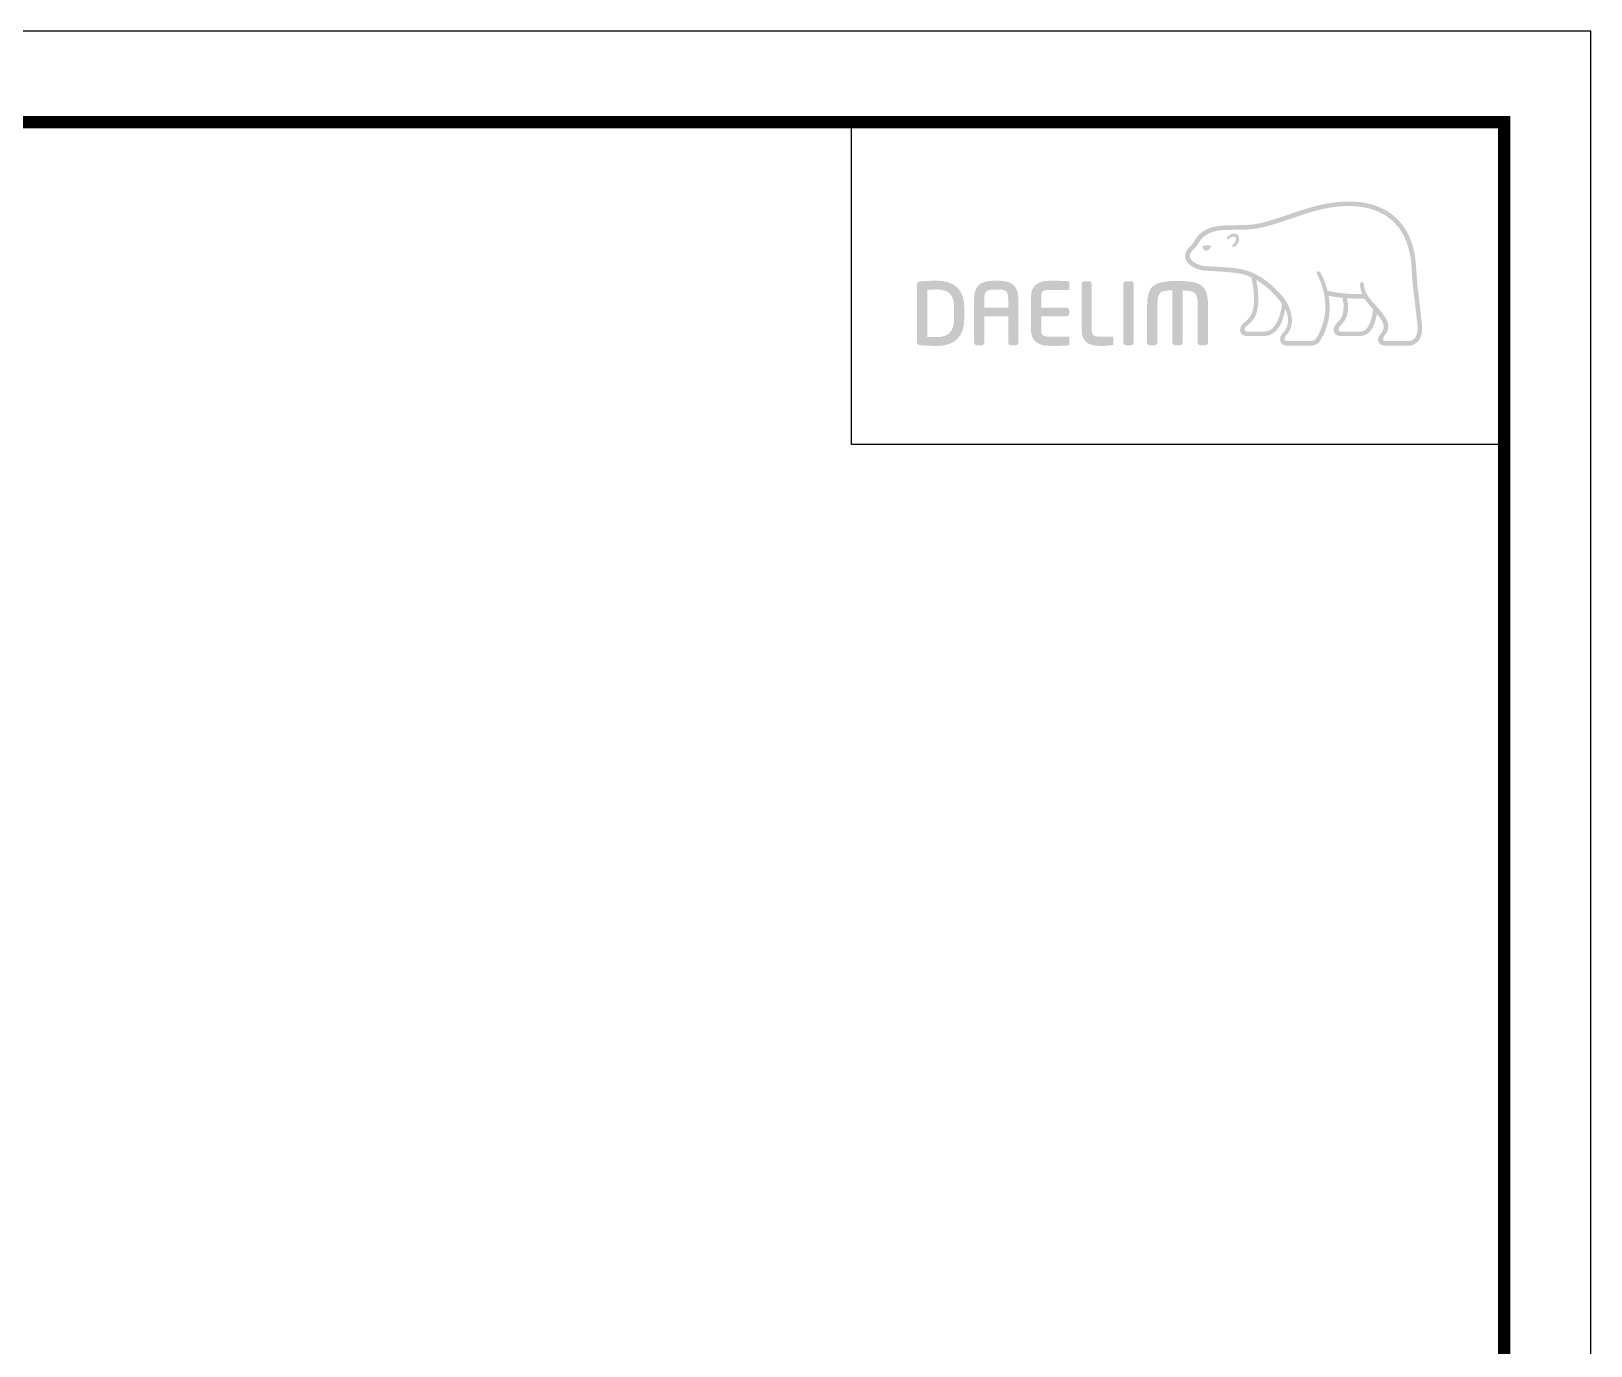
# Model space of a CAD drawing. Extents: x 1481 to 3160, y 4681 to 5260.
# Drawn here: x 2930.1 to 3160.2, y 5066 to 5259.9 of the extents above; entities that cross this region are included whole.
import ezdxf

# ---------------------------------------------------------------- set-up
doc = ezdxf.new("R2010")
doc.units = 0
doc.header["$LTSCALE"] = 30
doc.header["$MEASUREMENT"] = 0
doc.layers.get('0').update_dxf_attribs({"linetype": 'CONTINUOUS'})

msp = doc.modelspace()

# ---------------------------------------------------------------- hatches: boundary and pattern name
h = msp.add_hatch(color=5)
edge = h.paths.add_edge_path()
edge.add_spline(control_points=[(3132, 5231.86), (3129.17, 5235.04), (3124.75, 5235.08), (3121.54, 5234.55)], knot_values=[4, 4, 4, 4, 5, 5, 5, 5], degree=3, periodic=0)
edge.add_spline(control_points=[(3121.54, 5234.55), (3119.59, 5234.22), (3117.69, 5233.58), (3115.87, 5232.96)], knot_values=[5, 5, 5, 5, 6, 6, 6, 6], degree=3, periodic=0)
edge.add_spline(control_points=[(3115.87, 5232.96), (3114.35, 5232.44), (3112.76, 5231.9), (3111.18, 5231.55)], knot_values=[6, 6, 6, 6, 7, 7, 7, 7], degree=3, periodic=0)
edge.add_spline(control_points=[(3111.18, 5231.55), (3110.09, 5231.32), (3108.71, 5231.32), (3107.49, 5231.31)], knot_values=[7, 7, 7, 7, 8, 8, 8, 8], degree=3, periodic=0)
edge.add_spline(control_points=[(3107.49, 5231.31), (3107.49, 5231.31), (3106.33, 5231.29), (3106.33, 5231.29)], knot_values=[8.00001, 8.00001, 8.00001, 8.00001, 9, 9, 9, 9], degree=3, periodic=0)
edge.add_spline(control_points=[(3106.33, 5231.29), (3104.04, 5231.23), (3102.48, 5230.44), (3101.7, 5228.94)], knot_values=[9, 9, 9, 9, 10, 10, 10, 10], degree=3, periodic=0)
edge.add_spline(control_points=[(3101.7, 5228.94), (3101.7, 5228.94), (3101.66, 5228.88), (3101.66, 5228.88)], knot_values=[10.00001, 10.00001, 10.00001, 10.00001, 11, 11, 11, 11], degree=3, periodic=0)
edge.add_spline(control_points=[(3101.66, 5228.88), (3101.54, 5228.66), (3101.37, 5228.47), (3101.17, 5228.28)], knot_values=[11, 11, 11, 11, 12, 12, 12, 12], degree=3, periodic=0)
edge.add_spline(control_points=[(3101.17, 5228.28), (3100.96, 5228.08), (3100.75, 5227.86), (3100.6, 5227.59)], knot_values=[12, 12, 12, 12, 13, 13, 13, 13], degree=3, periodic=0)
edge.add_spline(control_points=[(3100.6, 5227.59), (3100.3, 5227.08), (3100.27, 5226.56), (3100.52, 5226.08)], knot_values=[13, 13, 13, 13, 14, 14, 14, 14], degree=3, periodic=0)
edge.add_spline(control_points=[(3100.52, 5226.08), (3101.01, 5225.16), (3102.39, 5224.67), (3103.22, 5224.61), (3103.22, 5224.61), (3104.45, 5224.54), (3104.45, 5224.54)], knot_values=[14, 14, 14, 14, 15, 15, 15, 16, 16, 16, 16], degree=3, periodic=0)
edge.add_spline(control_points=[(3104.45, 5224.54), (3105.75, 5224.46), (3107.38, 5224.37), (3108.35, 5224.19)], knot_values=[16, 16, 16, 16, 17, 17, 17, 17], degree=3, periodic=0)
edge.add_spline(control_points=[(3108.35, 5224.19), (3108.96, 5224.08), (3109.55, 5223.89), (3110.1, 5223.65)], knot_values=[17, 17, 17, 17, 18, 18, 18, 18], degree=3, periodic=0)
edge.add_spline(control_points=[(3110.1, 5223.65), (3110.13, 5223.59), (3110.61, 5221.8), (3110.51, 5219.83)], knot_values=[18, 18, 18, 18, 19, 19, 19, 19], degree=3, periodic=0)
edge.add_spline(control_points=[(3110.51, 5219.83), (3110.43, 5218.03), (3109.63, 5217.41), (3109.07, 5216.95)], knot_values=[19, 19, 19, 19, 20, 20, 20, 20], degree=3, periodic=0)
edge.add_spline(control_points=[(3109.07, 5216.95), (3109.06, 5216.95), (3108.51, 5216.52), (3108.47, 5215.98)], knot_values=[20, 20, 20, 20, 21, 21, 21, 21], degree=3, periodic=0)
edge.add_spline(control_points=[(3108.47, 5215.98), (3108.44, 5215.7), (3108.52, 5215.44), (3108.69, 5215.26)], knot_values=[21, 21, 21, 21, 22, 22, 22, 22], degree=3, periodic=0)
edge.add_spline(control_points=[(3108.69, 5215.26), (3108.88, 5215.05), (3109.17, 5214.95), (3109.54, 5214.95), (3109.54, 5214.95), (3112.01, 5214.95), (3112.01, 5214.95)], knot_values=[22, 22, 22, 22, 23, 23, 23, 24, 24, 24, 24], degree=3, periodic=0)
edge.add_spline(control_points=[(3112.01, 5214.95), (3114.05, 5214.95), (3114.91, 5217.33), (3115.12, 5218.98)], knot_values=[24, 24, 24, 24, 25, 25, 25, 25], degree=3, periodic=0)
edge.add_spline(control_points=[(3115.12, 5218.98), (3115.72, 5217.8), (3115.71, 5216.46), (3114.95, 5215.61)], knot_values=[25, 25, 25, 25, 26, 26, 26, 26], degree=3, periodic=0)
edge.add_spline(control_points=[(3114.95, 5215.61), (3114.95, 5215.61), (3114.29, 5214.99), (3114.36, 5214.4)], knot_values=[26.00001, 26.00001, 26.00001, 26.00001, 27, 27, 27, 27], degree=3, periodic=0)
edge.add_spline(control_points=[(3114.36, 5214.4), (3114.42, 5213.78), (3114.94, 5213.54), (3115.35, 5213.54), (3115.35, 5213.54), (3118.89, 5213.54), (3118.89, 5213.54)], knot_values=[27, 27, 27, 27, 28, 28, 28, 29, 29, 29, 29], degree=3, periodic=0)
edge.add_spline(control_points=[(3118.89, 5213.54), (3119.51, 5213.54), (3120.01, 5213.82), (3120.34, 5214.36)], knot_values=[29, 29, 29, 29, 30, 30, 30, 30], degree=3, periodic=0)
edge.add_spline(control_points=[(3120.34, 5214.36), (3121.78, 5216.74), (3121.85, 5219.08), (3121.54, 5220.9)], knot_values=[30, 30, 30, 30, 31, 31, 31, 31], degree=3, periodic=0)
edge.add_spline(control_points=[(3121.54, 5220.9), (3121.97, 5220.81), (3122.69, 5220.68), (3123.57, 5220.59)], knot_values=[31, 31, 31, 31, 32, 32, 32, 32], degree=3, periodic=0)
edge.add_spline(control_points=[(3123.57, 5220.59), (3123.62, 5220.34), (3123.72, 5219.78), (3123.72, 5219.78)], knot_values=[32, 32, 32, 32, 33, 33, 33, 33], degree=3, periodic=0)
edge.add_spline(control_points=[(3123.72, 5219.78), (3123.74, 5219.57), (3123.74, 5219.38), (3123.74, 5219.2)], knot_values=[33, 33, 33, 33, 34, 34, 34, 34], degree=3, periodic=0)
edge.add_spline(control_points=[(3123.74, 5219.2), (3123.74, 5217.83), (3123.13, 5217.24), (3122.79, 5216.91)], knot_values=[34, 34, 34, 34, 35, 35, 35, 35], degree=3, periodic=0)
edge.add_spline(control_points=[(3122.79, 5216.91), (3122.78, 5216.91), (3122.32, 5216.44), (3122.27, 5216.04)], knot_values=[35, 35, 35, 35, 36, 36, 36, 36], degree=3, periodic=0)
edge.add_spline(control_points=[(3122.27, 5216.04), (3122.27, 5216.04), (3122.17, 5215.63), (3122.52, 5215.27)], knot_values=[36.00001, 36.00001, 36.00001, 36.00001, 37, 37, 37, 37], degree=3, periodic=0)
edge.add_spline(control_points=[(3122.52, 5215.27), (3122.72, 5215.06), (3123.03, 5214.95), (3123.45, 5214.95), (3123.45, 5214.95), (3126.19, 5214.95), (3126.19, 5214.95)], knot_values=[37, 37, 37, 37, 38, 38, 38, 39, 39, 39, 39], degree=3, periodic=0)
edge.add_spline(control_points=[(3126.19, 5214.95), (3127.94, 5214.95), (3128.48, 5217.12), (3128.66, 5218.23)], knot_values=[39, 39, 39, 39, 40, 40, 40, 40], degree=3, periodic=0)
edge.add_spline(control_points=[(3128.66, 5218.23), (3128.97, 5217.84), (3129.32, 5217.36), (3129.54, 5216.91)], knot_values=[40, 40, 40, 40, 41, 41, 41, 41], degree=3, periodic=0)
edge.add_spline(control_points=[(3129.54, 5216.91), (3129.68, 5216.6), (3129.71, 5216.26), (3129.6, 5215.93)], knot_values=[41, 41, 41, 41, 42, 42, 42, 42], degree=3, periodic=0)
edge.add_spline(control_points=[(3129.6, 5215.93), (3129.42, 5215.35), (3128.68, 5214.93), (3128.83, 5214.24)], knot_values=[42, 42, 42, 42, 43, 43, 43, 43], degree=3, periodic=0)
edge.add_spline(control_points=[(3128.83, 5214.24), (3128.96, 5213.7), (3129.41, 5213.54), (3129.88, 5213.54), (3129.88, 5213.54), (3133.4, 5213.54), (3133.4, 5213.54)], knot_values=[43, 43, 43, 43, 44, 44, 44, 45, 45, 45, 45], degree=3, periodic=0)
edge.add_spline(control_points=[(3133.4, 5213.54), (3133.42, 5213.54), (3134.13, 5213.53), (3134.69, 5214.13)], knot_values=[45, 45, 45, 45, 46, 46, 46, 46], degree=3, periodic=0)
edge.add_spline(control_points=[(3134.69, 5214.13), (3135.22, 5214.7), (3135.42, 5215.54), (3135.3, 5216.72)], knot_values=[46, 46, 46, 46, 47, 47, 47, 47], degree=3, periodic=0)
edge.add_spline(control_points=[(3135.3, 5216.72), (3135.3, 5216.72), (3134.77, 5221.33), (3134.77, 5221.33)], knot_values=[0, 0, 0, 0, 1, 1, 1, 1], degree=3, periodic=0)
edge.add_spline(control_points=[(3134.77, 5221.33), (3134.58, 5222.66), (3134.55, 5223.38), (3134.51, 5224.09), (3134.51, 5224.09), (3134.38, 5225.91), (3134.38, 5225.91)], knot_values=[1, 1, 1, 1, 2, 2, 2, 3, 3, 3, 3], degree=3, periodic=0)
edge.add_spline(control_points=[(3134.38, 5225.91), (3134.12, 5228.39), (3133.31, 5230.4), (3132, 5231.86)], knot_values=[3, 3, 3, 3, 4, 4, 4, 4], degree=3, periodic=0)
edge = h.paths.add_edge_path(flags=16)
edge.add_spline(control_points=[(3111.33, 5230.9), (3112.96, 5231.25), (3114.55, 5231.79), (3116.09, 5232.32)], knot_values=[31, 31, 31, 31, 32, 32, 32, 32], degree=3, periodic=0)
edge.add_spline(control_points=[(3116.09, 5232.32), (3117.88, 5232.93), (3119.75, 5233.57), (3121.65, 5233.89)], knot_values=[32, 32, 32, 32, 33, 33, 33, 33], degree=3, periodic=0)
edge.add_spline(control_points=[(3121.65, 5233.89), (3124.7, 5234.39), (3128.87, 5234.36), (3131.49, 5231.42)], knot_values=[33, 33, 33, 33, 34, 34, 34, 34], degree=3, periodic=0)
edge.add_spline(control_points=[(3131.49, 5231.42), (3132.7, 5230.05), (3133.46, 5228.17), (3133.71, 5225.84), (3133.71, 5225.84), (3133.84, 5224.06), (3133.84, 5224.06)], knot_values=[34, 34, 34, 34, 35, 35, 35, 36, 36, 36, 36], degree=3, periodic=0)
edge.add_spline(control_points=[(3133.84, 5224.06), (3133.87, 5223.34), (3133.91, 5222.6), (3134.1, 5221.24), (3134.1, 5221.24), (3134.63, 5216.65), (3134.63, 5216.65)], knot_values=[36, 36, 36, 36, 37, 37, 37, 38, 38, 38, 38], degree=3, periodic=0)
edge.add_spline(control_points=[(3134.63, 5216.65), (3134.72, 5215.7), (3134.57, 5215.01), (3134.21, 5214.6)], knot_values=[38, 38, 38, 38, 39, 39, 39, 39], degree=3, periodic=0)
edge.add_spline(control_points=[(3134.21, 5214.6), (3133.86, 5214.21), (3133.42, 5214.21), (3133.4, 5214.21), (3133.4, 5214.21), (3129.94, 5214.21), (3129.94, 5214.21)], knot_values=[0, 0, 0, 0, 1, 1, 1, 2, 2, 2, 2], degree=3, periodic=0)
edge.add_spline(control_points=[(3129.94, 5214.21), (3129.72, 5214.21), (3129.56, 5214.3), (3129.56, 5214.55)], knot_values=[2, 2, 2, 2, 3, 3, 3, 3], degree=3, periodic=0)
edge.add_spline(control_points=[(3129.56, 5214.55), (3129.56, 5214.91), (3130.02, 5215.21), (3130.2, 5215.67)], knot_values=[3, 3, 3, 3, 4, 4, 4, 4], degree=3, periodic=0)
edge.add_spline(control_points=[(3130.2, 5215.67), (3130.39, 5216.17), (3130.37, 5216.72), (3130.15, 5217.2)], knot_values=[4, 4, 4, 4, 5, 5, 5, 5], degree=3, periodic=0)
edge.add_spline(control_points=[(3130.15, 5217.2), (3129.74, 5218.07), (3129.12, 5218.75), (3128.53, 5219.42)], knot_values=[5, 5, 5, 5, 6, 6, 6, 6], degree=3, periodic=0)
edge.add_spline(control_points=[(3128.53, 5219.42), (3127.69, 5220.36), (3126.79, 5221.26), (3126.74, 5222.56)], knot_values=[6, 6, 6, 6, 7, 7, 7, 7], degree=3, periodic=0)
edge.add_spline(control_points=[(3126.74, 5222.56), (3126.72, 5222.74), (3126.64, 5222.93), (3126.45, 5222.92)], knot_values=[7, 7, 7, 7, 8, 8, 8, 8], degree=3, periodic=0)
edge.add_spline(control_points=[(3126.45, 5222.92), (3126.27, 5222.91), (3126.14, 5222.74), (3126.15, 5222.51)], knot_values=[8, 8, 8, 8, 9, 9, 9, 9], degree=3, periodic=0)
edge.add_spline(control_points=[(3126.15, 5222.51), (3126.19, 5222.01), (3126.32, 5221.56), (3126.49, 5221.15)], knot_values=[9, 9, 9, 9, 10, 10, 10, 10], degree=3, periodic=0)
edge.add_spline(control_points=[(3126.49, 5221.15), (3124.21, 5221.05), (3121.93, 5221.51), (3121.38, 5221.62)], knot_values=[10, 10, 10, 10, 11, 11, 11, 11], degree=3, periodic=0)
edge.add_spline(control_points=[(3121.38, 5221.62), (3120.98, 5223.25), (3120.32, 5224.3), (3120.31, 5224.33)], knot_values=[11, 11, 11, 11, 12, 12, 12, 12], degree=3, periodic=0)
edge.add_spline(control_points=[(3120.31, 5224.33), (3120.21, 5224.49), (3120.04, 5224.55), (3119.91, 5224.47)], knot_values=[12, 12, 12, 12, 13, 13, 13, 13], degree=3, periodic=0)
edge.add_spline(control_points=[(3119.91, 5224.47), (3119.78, 5224.39), (3119.75, 5224.19), (3119.85, 5224.04)], knot_values=[13, 13, 13, 13, 14, 14, 14, 14], degree=3, periodic=0)
edge.add_spline(control_points=[(3119.85, 5224.04), (3119.87, 5223.99), (3122.58, 5219.38), (3119.76, 5214.7)], knot_values=[14, 14, 14, 14, 15, 15, 15, 15], degree=3, periodic=0)
edge.add_spline(control_points=[(3119.76, 5214.7), (3119.56, 5214.37), (3119.28, 5214.21), (3118.89, 5214.21), (3118.89, 5214.21), (3115.37, 5214.21), (3115.37, 5214.21)], knot_values=[15, 15, 15, 15, 16, 16, 16, 17, 17, 17, 17], degree=3, periodic=0)
edge.add_spline(control_points=[(3115.37, 5214.21), (3115.23, 5214.21), (3115.01, 5214.31), (3115.01, 5214.55)], knot_values=[17, 17, 17, 17, 18, 18, 18, 18], degree=3, periodic=0)
edge.add_spline(control_points=[(3115.01, 5214.55), (3115.01, 5214.79), (3115.35, 5215.16), (3115.35, 5215.16)], knot_values=[18, 18, 18, 18, 19, 19, 19, 19], degree=3, periodic=0)
edge.add_spline(control_points=[(3115.35, 5215.16), (3116.76, 5216.74), (3116.05, 5219.2), (3114.69, 5220.83)], knot_values=[19, 19, 19, 19, 20, 20, 20, 20], degree=3, periodic=0)
edge.add_spline(control_points=[(3114.69, 5220.83), (3113.37, 5222.4), (3111.21, 5224.37), (3108.46, 5224.86)], knot_values=[20, 20, 20, 20, 21, 21, 21, 21], degree=3, periodic=0)
edge.add_spline(control_points=[(3108.46, 5224.86), (3107.47, 5225.04), (3105.81, 5225.14), (3104.48, 5225.21), (3104.48, 5225.21), (3103.27, 5225.28), (3103.27, 5225.28)], knot_values=[21, 21, 21, 21, 22, 22, 22, 23, 23, 23, 23], degree=3, periodic=0)
edge.add_spline(control_points=[(3103.27, 5225.28), (3102.59, 5225.33), (3101.48, 5225.75), (3101.13, 5226.4)], knot_values=[23, 23, 23, 23, 24, 24, 24, 24], degree=3, periodic=0)
edge.add_spline(control_points=[(3101.13, 5226.4), (3100.98, 5226.67), (3101, 5226.95), (3101.19, 5227.25)], knot_values=[24, 24, 24, 24, 25, 25, 25, 25], degree=3, periodic=0)
edge.add_spline(control_points=[(3101.19, 5227.25), (3101.3, 5227.45), (3101.48, 5227.63), (3101.66, 5227.81)], knot_values=[25, 25, 25, 25, 26, 26, 26, 26], degree=3, periodic=0)
edge.add_spline(control_points=[(3101.66, 5227.81), (3101.87, 5228.03), (3102.08, 5228.25), (3102.25, 5228.54)], knot_values=[26, 26, 26, 26, 27, 27, 27, 27], degree=3, periodic=0)
edge.add_spline(control_points=[(3102.25, 5228.54), (3102.25, 5228.54), (3102.31, 5228.63), (3102.31, 5228.63)], knot_values=[27.00001, 27.00001, 27.00001, 27.00001, 28, 28, 28, 28], degree=3, periodic=0)
edge.add_spline(control_points=[(3102.31, 5228.63), (3102.98, 5229.9), (3104.32, 5230.56), (3106.35, 5230.62)], knot_values=[28, 28, 28, 28, 29, 29, 29, 29], degree=3, periodic=0)
edge.add_spline(control_points=[(3106.35, 5230.62), (3106.35, 5230.62), (3107.49, 5230.63), (3107.49, 5230.63)], knot_values=[29.00001, 29.00001, 29.00001, 29.00001, 30, 30, 30, 30], degree=3, periodic=0)
edge.add_spline(control_points=[(3107.49, 5230.63), (3108.73, 5230.64), (3110.16, 5230.65), (3111.33, 5230.9)], knot_values=[30, 30, 30, 30, 31, 31, 31, 31], degree=3, periodic=0)
edge = h.paths.add_edge_path(flags=0)
edge.add_spline(control_points=[(3107.98, 5229.95), (3108.22, 5229.77), (3108.37, 5229.51), (3108.33, 5229.19)], knot_values=[8, 8, 8, 8, 9, 9, 9, 9], degree=3, periodic=0)
edge.add_spline(control_points=[(3108.33, 5229.19), (3108.28, 5228.74), (3107.89, 5228.25), (3107.59, 5228.1)], knot_values=[7, 7, 7, 7, 8, 8, 8, 8], degree=3, periodic=0)
edge.add_spline(control_points=[(3107.59, 5228.1), (3107.49, 5228.06), (3107.36, 5228.09), (3107.32, 5228.19)], knot_values=[6, 6, 6, 6, 7, 7, 7, 7], degree=3, periodic=0)
edge.add_spline(control_points=[(3107.32, 5228.19), (3107.27, 5228.29), (3107.33, 5228.42), (3107.43, 5228.48)], knot_values=[5, 5, 5, 5, 6, 6, 6, 6], degree=3, periodic=0)
edge.add_spline(control_points=[(3107.43, 5228.48), (3107.59, 5228.58), (3107.84, 5228.9), (3107.87, 5229.18)], knot_values=[4, 4, 4, 4, 5, 5, 5, 5], degree=3, periodic=0)
edge.add_spline(control_points=[(3107.87, 5229.18), (3107.89, 5229.35), (3107.84, 5229.49), (3107.71, 5229.59)], knot_values=[3, 3, 3, 3, 4, 4, 4, 4], degree=3, periodic=0)
edge.add_spline(control_points=[(3107.71, 5229.59), (3107.34, 5229.84), (3106.92, 5229.34), (3106.88, 5229.31)], knot_values=[2, 2, 2, 2, 3, 3, 3, 3], degree=3, periodic=0)
edge.add_spline(control_points=[(3106.88, 5229.31), (3106.8, 5229.22), (3106.67, 5229.2), (3106.59, 5229.27)], knot_values=[1, 1, 1, 1, 2, 2, 2, 2], degree=3, periodic=0)
edge.add_spline(control_points=[(3106.59, 5229.27), (3106.5, 5229.34), (3106.51, 5229.48), (3106.59, 5229.57)], knot_values=[0, 0, 0, 0, 1, 1, 1, 1], degree=3, periodic=0)
edge.add_spline(control_points=[(3106.59, 5229.57), (3106.82, 5229.81), (3107.43, 5230.33), (3107.98, 5229.95)], knot_values=[9, 9, 9, 9, 10, 10, 10, 10], degree=3, periodic=0)
edge = h.paths.add_edge_path(flags=16)
edge.add_spline(control_points=[(3111.14, 5219.8), (3111.21, 5221.22), (3111, 5222.53), (3110.85, 5223.25), (3110.85, 5223.25), (3113.06, 5221.99), (3114.67, 5219.72)], knot_values=[5, 5, 5, 5, 6, 6, 6, 7, 7, 7, 7], degree=3, periodic=0)
edge.add_spline(control_points=[(3114.67, 5219.72), (3114.55, 5218.75), (3114.01, 5215.59), (3112.01, 5215.59), (3112.01, 5215.59), (3109.54, 5215.59), (3109.54, 5215.59)], knot_values=[0, 0, 0, 0, 1, 1, 1, 2, 2, 2, 2], degree=3, periodic=0)
edge.add_spline(control_points=[(3109.54, 5215.59), (3109.35, 5215.59), (3109.14, 5215.74), (3109.14, 5215.98)], knot_values=[2, 2, 2, 2, 3, 3, 3, 3], degree=3, periodic=0)
edge.add_spline(control_points=[(3109.14, 5215.98), (3109.14, 5216.21), (3109.44, 5216.45), (3109.47, 5216.46)], knot_values=[3, 3, 3, 3, 4, 4, 4, 4], degree=3, periodic=0)
edge.add_spline(control_points=[(3109.47, 5216.46), (3110.1, 5216.96), (3111.04, 5217.72), (3111.14, 5219.8)], knot_values=[4, 4, 4, 4, 5, 5, 5, 5], degree=3, periodic=0)
edge = h.paths.add_edge_path(flags=0)
edge.add_spline(control_points=[(3104.18, 5228.25), (3104.18, 5228.25), (3104.26, 5228.21), (3104.15, 5228.07)], knot_values=[1.00001, 1.00001, 1.00001, 1.00001, 2, 2, 2, 2], degree=3, periodic=0)
edge.add_spline(control_points=[(3104.15, 5228.07), (3103.85, 5227.65), (3103.55, 5227.56), (3103.55, 5227.56)], knot_values=[2, 2, 2, 2, 2.99999, 2.99999, 2.99999, 2.99999], degree=3, periodic=0)
edge.add_spline(control_points=[(3103.55, 5227.56), (3103.55, 5227.56), (3103.32, 5227.48), (3103.19, 5227.63)], knot_values=[3.00001, 3.00001, 3.00001, 3.00001, 4, 4, 4, 4], degree=3, periodic=0)
edge.add_spline(control_points=[(3103.19, 5227.63), (3102.94, 5227.93), (3102.93, 5228.1), (3102.93, 5228.1), (3102.93, 5228.1), (3102.91, 5228.23), (3103.03, 5228.26)], knot_values=[4, 4, 4, 4, 5, 5, 5, 6, 6, 6, 6], degree=3, periodic=0)
edge.add_spline(control_points=[(3104.18, 5228.25), (3103.55, 5228.49), (3103.03, 5228.26), (3103.03, 5228.26)], knot_values=[0.00001, 0.00001, 0.00001, 0.00001, 1, 1, 1, 1], degree=3, periodic=0)
edge = h.paths.add_edge_path(flags=16)
edge.add_spline(control_points=[(3124.25, 5220.53), (3125.02, 5220.48), (3125.99, 5220.44), (3126.82, 5220.49)], knot_values=[6, 6, 6, 6, 7, 7, 7, 7], degree=3, periodic=0)
edge.add_spline(control_points=[(3126.82, 5220.49), (3127.14, 5219.99), (3127.67, 5219.37), (3128.08, 5218.9)], knot_values=[7, 7, 7, 7, 8, 8, 8, 8], degree=3, periodic=0)
edge.add_spline(control_points=[(3128.08, 5218.9), (3128.07, 5218.86), (3127.86, 5215.59), (3126.19, 5215.59)], knot_values=[9, 9, 9, 9, 10, 10, 10, 10], degree=3, periodic=0)
edge.add_spline(control_points=[(3126.19, 5215.59), (3126.19, 5215.59), (3123.37, 5215.59), (3123.37, 5215.59)], knot_values=[0, 0, 0, 0, 1, 1, 1, 1], degree=3, periodic=0)
edge.add_spline(control_points=[(3123.37, 5215.59), (3123.15, 5215.59), (3122.98, 5215.76), (3122.98, 5215.98)], knot_values=[1, 1, 1, 1, 2, 2, 2, 2], degree=3, periodic=0)
edge.add_spline(control_points=[(3122.98, 5215.98), (3122.98, 5216.19), (3123.22, 5216.44), (3123.24, 5216.45)], knot_values=[2, 2, 2, 2, 3, 3, 3, 3], degree=3, periodic=0)
edge.add_spline(control_points=[(3123.24, 5216.45), (3123.82, 5217.01), (3124.4, 5217.77), (3124.4, 5219.19)], knot_values=[3, 3, 3, 3, 4, 4, 4, 4], degree=3, periodic=0)
edge.add_spline(control_points=[(3124.4, 5219.19), (3124.4, 5219.4), (3124.39, 5219.62), (3124.36, 5219.85)], knot_values=[4, 4, 4, 4, 5, 5, 5, 5], degree=3, periodic=0)
edge.add_spline(control_points=[(3124.36, 5219.85), (3124.36, 5219.85), (3124.28, 5220.26), (3124.25, 5220.53)], knot_values=[5.00001, 5.00001, 5.00001, 5.00001, 6, 6, 6, 6], degree=3, periodic=0)
h = msp.add_hatch(color=5)
edge = h.paths.add_edge_path()
edge.add_spline(control_points=[(3067.77, 5219.15), (3067.77, 5221.74), (3066.38, 5223.12), (3063.76, 5223.12)], knot_values=[7, 7, 7, 7, 8, 8, 8, 8], degree=3, periodic=0)
edge.add_spline(control_points=[(3063.76, 5223.12), (3062.8, 5223.12), (3061.58, 5223.07), (3061.19, 5223)], knot_values=[0, 0, 0, 0, 1, 1, 1, 1], degree=3, periodic=0)
edge.add_spline(control_points=[(3061.19, 5223), (3060.94, 5222.96), (3060.78, 5222.77), (3060.78, 5222.53), (3060.78, 5222.53), (3060.78, 5214.11), (3060.78, 5214.11)], knot_values=[1, 1, 1, 1, 2, 2, 2, 3, 3, 3, 3], degree=3, periodic=0)
edge.add_spline(control_points=[(3060.78, 5214.11), (3060.78, 5213.85), (3060.94, 5213.67), (3061.2, 5213.62)], knot_values=[3, 3, 3, 3, 4, 4, 4, 4], degree=3, periodic=0)
edge.add_spline(control_points=[(3061.2, 5213.62), (3061.58, 5213.57), (3062.79, 5213.5), (3063.76, 5213.5)], knot_values=[4, 4, 4, 4, 5, 5, 5, 5], degree=3, periodic=0)
edge.add_spline(control_points=[(3063.76, 5213.5), (3066.38, 5213.5), (3067.77, 5214.88), (3067.77, 5217.49), (3067.77, 5217.49), (3067.77, 5219.15), (3067.77, 5219.15)], knot_values=[5, 5, 5, 5, 6, 6, 6, 7, 7, 7, 7], degree=3, periodic=0)
edge = h.paths.add_edge_path(flags=16)
edge.add_spline(control_points=[(3063.75, 5221.83), (3065.5, 5221.83), (3066.28, 5220.99), (3066.28, 5219.15), (3066.28, 5219.15), (3066.28, 5218.73), (3066.28, 5218.32)], knot_values=[4, 4, 4, 4, 5, 5, 5, 5.5, 5.5, 5.5, 5.5], degree=3, periodic=0)
edge.add_spline(control_points=[(3066.28, 5218.32), (3066.28, 5217.9), (3066.28, 5217.49), (3066.28, 5217.49)], knot_values=[5.5, 5.5, 5.5, 5.5, 6, 6, 6, 6], degree=3, periodic=0)
edge.add_spline(control_points=[(3066.28, 5217.49), (3066.28, 5215.68), (3065.45, 5214.8), (3063.76, 5214.8)], knot_values=[0, 0, 0, 0, 1, 1, 1, 1], degree=3, periodic=0)
edge.add_spline(control_points=[(3063.76, 5214.8), (3063.76, 5214.8), (3062.6, 5214.82), (3062.3, 5214.83), (3062.3, 5214.83), (3062.3, 5221.75), (3062.3, 5221.75)], knot_values=[1.00001, 1.00001, 1.00001, 1.00001, 2, 2, 2, 3, 3, 3, 3], degree=3, periodic=0)
edge.add_spline(control_points=[(3062.3, 5221.75), (3062.9, 5221.82), (3063.75, 5221.83), (3063.75, 5221.83)], knot_values=[3, 3, 3, 3, 4, 4, 4, 4], degree=3, periodic=0)
h = msp.add_hatch(color=5)
edge = h.paths.add_edge_path()
edge.add_spline(control_points=[(3075.75, 5220.41), (3075.75, 5222.29), (3074.85, 5223.12), (3072.84, 5223.12)], knot_values=[13, 13, 13, 13, 14, 14, 14, 14], degree=3, periodic=0)
edge.add_spline(control_points=[(3072.84, 5223.12), (3072.84, 5223.12), (3072.11, 5223.12), (3072.11, 5223.12)], knot_values=[0.00001, 0.00001, 0.00001, 0.00001, 1, 1, 1, 1], degree=3, periodic=0)
edge.add_spline(control_points=[(3072.11, 5223.12), (3070.1, 5223.12), (3069.22, 5222.29), (3069.22, 5220.41), (3069.22, 5220.41), (3069.22, 5214), (3069.22, 5214)], knot_values=[1, 1, 1, 1, 2, 2, 2, 3, 3, 3, 3], degree=3, periodic=0)
edge.add_spline(control_points=[(3069.22, 5214), (3069.22, 5213.77), (3069.39, 5213.59), (3069.62, 5213.59)], knot_values=[3, 3, 3, 3, 4, 4, 4, 4], degree=3, periodic=0)
edge.add_spline(control_points=[(3069.62, 5213.59), (3069.62, 5213.59), (3070.32, 5213.59), (3070.32, 5213.59)], knot_values=[4.00001, 4.00001, 4.00001, 4.00001, 5, 5, 5, 5], degree=3, periodic=0)
edge.add_spline(control_points=[(3070.32, 5213.59), (3070.55, 5213.59), (3070.72, 5213.81), (3070.72, 5214), (3070.72, 5214), (3070.72, 5214.92), (3070.72, 5215.86)], knot_values=[5, 5, 5, 5, 6, 6, 6, 6.5, 6.5, 6.5, 6.5], degree=3, periodic=0)
edge.add_spline(control_points=[(3070.72, 5215.86), (3070.72, 5216.81), (3070.72, 5217.77), (3070.72, 5217.84), (3070.72, 5217.84), (3074.25, 5217.84), (3074.25, 5217.84)], knot_values=[6.5, 6.5, 6.5, 6.5, 7, 7, 7, 8, 8, 8, 8], degree=3, periodic=0)
edge.add_spline(control_points=[(3074.25, 5217.84), (3074.25, 5217.69), (3074.25, 5214), (3074.25, 5214)], knot_values=[8, 8, 8, 8, 9, 9, 9, 9], degree=3, periodic=0)
edge.add_spline(control_points=[(3074.25, 5214), (3074.25, 5213.77), (3074.44, 5213.59), (3074.65, 5213.59)], knot_values=[9, 9, 9, 9, 10, 10, 10, 10], degree=3, periodic=0)
edge.add_spline(control_points=[(3074.65, 5213.59), (3074.65, 5213.59), (3075.35, 5213.59), (3075.35, 5213.59)], knot_values=[10.00001, 10.00001, 10.00001, 10.00001, 11, 11, 11, 11], degree=3, periodic=0)
edge.add_spline(control_points=[(3075.35, 5213.59), (3075.59, 5213.59), (3075.75, 5213.82), (3075.75, 5214), (3075.75, 5214), (3075.75, 5220.41), (3075.75, 5220.41)], knot_values=[11, 11, 11, 11, 12, 12, 12, 13, 13, 13, 13], degree=3, periodic=0)
edge = h.paths.add_edge_path(flags=16)
edge.add_spline(control_points=[(3070.72, 5220.41), (3070.72, 5221.6), (3071.05, 5221.8), (3072.11, 5221.8)], knot_values=[2, 2, 2, 2, 3, 3, 3, 3], degree=3, periodic=0)
edge.add_spline(control_points=[(3072.11, 5221.8), (3072.11, 5221.8), (3072.84, 5221.8), (3072.84, 5221.8)], knot_values=[3.00001, 3.00001, 3.00001, 3.00001, 4, 4, 4, 4], degree=3, periodic=0)
edge.add_spline(control_points=[(3072.84, 5221.8), (3073.9, 5221.8), (3074.25, 5221.6), (3074.25, 5220.41)], knot_values=[4, 4, 4, 4, 5, 5, 5, 5], degree=3, periodic=0)
edge.add_spline(control_points=[(3074.25, 5220.41), (3074.25, 5220.41), (3074.25, 5219.27), (3074.25, 5219.16)], knot_values=[5.00001, 5.00001, 5.00001, 5.00001, 6, 6, 6, 6], degree=3, periodic=0)
edge.add_spline(control_points=[(3074.25, 5219.16), (3074.25, 5219.16), (3070.72, 5219.16), (3070.72, 5219.16)], knot_values=[0, 0, 0, 0, 1, 1, 1, 1], degree=3, periodic=0)
edge.add_spline(control_points=[(3070.72, 5219.16), (3070.72, 5219.27), (3070.72, 5220.41), (3070.72, 5220.41)], knot_values=[1, 1, 1, 1, 2, 2, 2, 2], degree=3, periodic=0)
h = msp.add_hatch(color=5)
edge = h.paths.add_edge_path()
edge.add_spline(control_points=[(3079.12, 5219.15), (3079.12, 5219.27), (3079.12, 5220.67), (3079.12, 5220.67)], knot_values=[14, 14, 14, 14, 15, 15, 15, 15], degree=3, periodic=0)
edge.add_spline(control_points=[(3079.12, 5220.67), (3079.12, 5221.38), (3079.12, 5221.77), (3080.51, 5221.77), (3080.51, 5221.77), (3081.2, 5221.77), (3081.89, 5221.77)], knot_values=[15, 15, 15, 15, 16, 16, 16, 16.5, 16.5, 16.5, 16.5], degree=3, periodic=0)
edge.add_spline(control_points=[(3081.89, 5221.77), (3082.58, 5221.77), (3083.27, 5221.77), (3083.27, 5221.77), (3083.27, 5221.77), (3083.27, 5222.08), (3083.27, 5222.39)], knot_values=[16.5, 16.5, 16.5, 16.5, 17, 17, 17, 17.5, 17.5, 17.5, 17.5], degree=3, periodic=0)
edge.add_spline(control_points=[(3083.27, 5222.39), (3083.27, 5222.71), (3083.27, 5223.02), (3083.27, 5223.02)], knot_values=[17.5, 17.5, 17.5, 17.5, 18, 18, 18, 18], degree=3, periodic=0)
edge.add_spline(control_points=[(3083.27, 5223.02), (3083.27, 5223.02), (3082.99, 5223.05), (3082.99, 5223.05)], knot_values=[18.00001, 18.00001, 18.00001, 18.00001, 19, 19, 19, 19], degree=3, periodic=0)
edge.add_spline(control_points=[(3082.99, 5223.05), (3082.43, 5223.09), (3081.19, 5223.12), (3080.49, 5223.12)], knot_values=[19, 19, 19, 19, 20, 20, 20, 20], degree=3, periodic=0)
edge.add_spline(control_points=[(3080.49, 5223.12), (3078.55, 5223.12), (3077.61, 5222.33), (3077.61, 5220.67)], knot_values=[20, 20, 20, 20, 21, 21, 21, 21], degree=3, periodic=0)
edge.add_spline(control_points=[(3077.61, 5220.67), (3077.61, 5220.67), (3077.61, 5215.95), (3077.61, 5215.95)], knot_values=[0, 0, 0, 0, 1, 1, 1, 1], degree=3, periodic=0)
edge.add_spline(control_points=[(3077.61, 5215.95), (3077.61, 5214.3), (3078.55, 5213.5), (3080.49, 5213.5)], knot_values=[1, 1, 1, 1, 2, 2, 2, 2], degree=3, periodic=0)
edge.add_spline(control_points=[(3080.49, 5213.5), (3081.35, 5213.5), (3082.52, 5213.52), (3082.99, 5213.57)], knot_values=[2, 2, 2, 2, 3, 3, 3, 3], degree=3, periodic=0)
edge.add_spline(control_points=[(3082.99, 5213.57), (3082.99, 5213.57), (3083.21, 5213.58), (3083.21, 5213.58)], knot_values=[3.00001, 3.00001, 3.00001, 3.00001, 3.99999, 3.99999, 3.99999, 3.99999], degree=3, periodic=0)
edge.add_spline(control_points=[(3083.21, 5213.58), (3083.21, 5213.58), (3083.21, 5213.58), (3083.21, 5213.58), (3083.21, 5213.58), (3083.27, 5213.59), (3083.27, 5213.59)], knot_values=[3.99999, 3.99999, 3.99999, 3.99999, 4, 4, 4, 4.99999, 4.99999, 4.99999, 4.99999], degree=3, periodic=0)
edge.add_spline(control_points=[(3083.27, 5213.59), (3083.27, 5213.59), (3083.27, 5213.59), (3083.27, 5213.59), (3083.27, 5213.59), (3083.27, 5213.91), (3083.27, 5214.22)], knot_values=[4.99999, 4.99999, 4.99999, 4.99999, 5.25, 5.25, 5.25, 5.5, 5.5, 5.5, 5.5], degree=3, periodic=0)
edge.add_spline(control_points=[(3083.27, 5214.22), (3083.27, 5214.54), (3083.27, 5214.86), (3083.27, 5214.86), (3083.27, 5214.86), (3080.51, 5214.86), (3080.51, 5214.86)], knot_values=[5.5, 5.5, 5.5, 5.5, 6, 6, 6, 7, 7, 7, 7], degree=3, periodic=0)
edge.add_spline(control_points=[(3080.51, 5214.86), (3079.12, 5214.86), (3079.12, 5215.24), (3079.12, 5215.95), (3079.12, 5215.95), (3079.12, 5217.71), (3079.12, 5217.85)], knot_values=[7, 7, 7, 7, 8, 8, 8, 9, 9, 9, 9], degree=3, periodic=0)
edge.add_spline(control_points=[(3079.12, 5217.85), (3079.26, 5217.85), (3082.85, 5217.85), (3082.85, 5217.85)], knot_values=[9, 9, 9, 9, 10, 10, 10, 10], degree=3, periodic=0)
edge.add_spline(control_points=[(3082.85, 5217.85), (3083.07, 5217.85), (3083.27, 5218.02), (3083.27, 5218.25)], knot_values=[10, 10, 10, 10, 11, 11, 11, 11], degree=3, periodic=0)
edge.add_spline(control_points=[(3083.27, 5218.25), (3083.27, 5218.25), (3083.27, 5218.72), (3083.27, 5218.72)], knot_values=[11.00001, 11.00001, 11.00001, 11.00001, 12, 12, 12, 12], degree=3, periodic=0)
edge.add_spline(control_points=[(3083.27, 5218.72), (3083.27, 5218.96), (3083.07, 5219.15), (3082.85, 5219.15), (3082.85, 5219.15), (3079.26, 5219.15), (3079.12, 5219.15)], knot_values=[12, 12, 12, 12, 13, 13, 13, 14, 14, 14, 14], degree=3, periodic=0)
h = msp.add_hatch(color=5)
edge = h.paths.add_edge_path()
edge.add_spline(control_points=[(3087.87, 5214.86), (3086.58, 5214.86), (3086.58, 5215.35), (3086.58, 5215.82), (3086.58, 5215.82), (3086.58, 5222.62), (3086.58, 5222.62)], knot_values=[9, 9, 9, 9, 10, 10, 10, 11, 11, 11, 11], degree=3, periodic=0)
edge.add_spline(control_points=[(3086.58, 5222.62), (3086.58, 5222.85), (3086.39, 5223.04), (3086.15, 5223.04)], knot_values=[11, 11, 11, 11, 12, 12, 12, 12], degree=3, periodic=0)
edge.add_spline(control_points=[(3086.15, 5223.04), (3086.15, 5223.04), (3085.51, 5223.04), (3085.51, 5223.04)], knot_values=[12.00001, 12.00001, 12.00001, 12.00001, 12.99999, 12.99999, 12.99999, 12.99999], degree=3, periodic=0)
edge.add_spline(control_points=[(3085.51, 5223.04), (3085.28, 5223.04), (3085.07, 5222.85), (3085.07, 5222.62), (3085.07, 5222.62), (3085.07, 5215.95), (3085.07, 5215.95)], knot_values=[0, 0, 0, 0, 1, 1, 1, 2, 2, 2, 2], degree=3, periodic=0)
edge.add_spline(control_points=[(3085.07, 5215.95), (3085.07, 5213.78), (3086.57, 5213.5), (3087.86, 5213.5)], knot_values=[2, 2, 2, 2, 3, 3, 3, 3], degree=3, periodic=0)
edge.add_spline(control_points=[(3087.86, 5213.5), (3088.8, 5213.5), (3089.03, 5213.54), (3089.32, 5213.59)], knot_values=[3, 3, 3, 3, 4, 4, 4, 4], degree=3, periodic=0)
edge.add_spline(control_points=[(3089.32, 5213.59), (3089.32, 5213.59), (3089.49, 5213.61), (3089.49, 5213.61)], knot_values=[4.00001, 4.00001, 4.00001, 4.00001, 4.99999, 4.99999, 4.99999, 4.99999], degree=3, periodic=0)
edge.add_spline(control_points=[(3089.49, 5213.61), (3089.49, 5213.61), (3089.49, 5213.61), (3089.49, 5213.61), (3089.49, 5213.61), (3089.7, 5213.65), (3089.7, 5213.65)], knot_values=[4.99999, 4.99999, 4.99999, 4.99999, 5.499995, 5.499995, 5.499995, 5.99999, 5.99999, 5.99999, 5.99999], degree=3, periodic=0)
edge.add_spline(control_points=[(3089.7, 5213.65), (3089.7, 5213.65), (3089.7, 5213.65), (3089.7, 5213.65), (3089.7, 5213.65), (3089.77, 5213.66), (3089.77, 5213.66)], knot_values=[5.99999, 5.99999, 5.99999, 5.99999, 6.499995, 6.499995, 6.499995, 6.99999, 6.99999, 6.99999, 6.99999], degree=3, periodic=0)
edge.add_spline(control_points=[(3089.77, 5213.66), (3089.77, 5213.66), (3089.77, 5213.66), (3089.77, 5213.66), (3089.77, 5213.66), (3089.77, 5213.96), (3089.77, 5214.26)], knot_values=[6.99999, 6.99999, 6.99999, 6.99999, 7.25, 7.25, 7.25, 7.5, 7.5, 7.5, 7.5], degree=3, periodic=0)
edge.add_spline(control_points=[(3089.77, 5214.26), (3089.77, 5214.56), (3089.77, 5214.86), (3089.77, 5214.86), (3089.77, 5214.86), (3087.87, 5214.86), (3087.87, 5214.86)], knot_values=[7.5, 7.5, 7.5, 7.5, 8, 8, 8, 9, 9, 9, 9], degree=3, periodic=0)
h = msp.add_hatch(color=5)
edge = h.paths.add_edge_path()
edge.add_spline(control_points=[(3092.36, 5213.59), (3092.6, 5213.59), (3092.76, 5213.81), (3092.76, 5214), (3092.76, 5214), (3092.76, 5222.63), (3092.76, 5222.63)], knot_values=[4, 4, 4, 4, 5, 5, 5, 6, 6, 6, 6], degree=3, periodic=0)
edge.add_spline(control_points=[(3092.76, 5222.63), (3092.76, 5222.86), (3092.58, 5223.04), (3092.36, 5223.04)], knot_values=[6, 6, 6, 6, 7, 7, 7, 7], degree=3, periodic=0)
edge.add_spline(control_points=[(3092.36, 5223.04), (3092.36, 5223.04), (3091.66, 5223.04), (3091.66, 5223.04)], knot_values=[7.00001, 7.00001, 7.00001, 7.00001, 7.99999, 7.99999, 7.99999, 7.99999], degree=3, periodic=0)
edge.add_spline(control_points=[(3091.66, 5223.04), (3091.4, 5223.04), (3091.25, 5222.83), (3091.25, 5222.63), (3091.25, 5222.63), (3091.25, 5214), (3091.25, 5214)], knot_values=[0, 0, 0, 0, 1, 1, 1, 2, 2, 2, 2], degree=3, periodic=0)
edge.add_spline(control_points=[(3091.25, 5214), (3091.25, 5213.77), (3091.44, 5213.59), (3091.66, 5213.59)], knot_values=[2, 2, 2, 2, 3, 3, 3, 3], degree=3, periodic=0)
edge.add_spline(control_points=[(3091.66, 5213.59), (3091.66, 5213.59), (3092.36, 5213.59), (3092.36, 5213.59)], knot_values=[3.00001, 3.00001, 3.00001, 3.00001, 4, 4, 4, 4], degree=3, periodic=0)
h = msp.add_hatch(color=5)
edge = h.paths.add_edge_path()
edge.add_spline(control_points=[(3096.25, 5219.19), (3096.25, 5221.46), (3096.57, 5221.68), (3098.49, 5221.69)], knot_values=[5, 5, 5, 5, 6, 6, 6, 6], degree=3, periodic=0)
edge.add_spline(control_points=[(3098.49, 5221.69), (3098.49, 5221.56), (3098.49, 5214), (3098.49, 5214)], knot_values=[6, 6, 6, 6, 7, 7, 7, 7], degree=3, periodic=0)
edge.add_spline(control_points=[(3098.49, 5214), (3098.49, 5213.76), (3098.67, 5213.59), (3098.9, 5213.59)], knot_values=[7, 7, 7, 7, 8, 8, 8, 8], degree=3, periodic=0)
edge.add_spline(control_points=[(3098.9, 5213.59), (3098.9, 5213.59), (3099.6, 5213.59), (3099.6, 5213.59)], knot_values=[8.00001, 8.00001, 8.00001, 8.00001, 9, 9, 9, 9], degree=3, periodic=0)
edge.add_spline(control_points=[(3099.6, 5213.59), (3099.85, 5213.59), (3100, 5213.81), (3100, 5214), (3100, 5214), (3100, 5221.53), (3100, 5221.68)], knot_values=[9, 9, 9, 9, 10, 10, 10, 11, 11, 11, 11], degree=3, periodic=0)
edge.add_spline(control_points=[(3100, 5221.68), (3100.9, 5221.67), (3101.48, 5221.58), (3101.8, 5221.26)], knot_values=[11, 11, 11, 11, 12, 12, 12, 12], degree=3, periodic=0)
edge.add_spline(control_points=[(3101.8, 5221.26), (3102.17, 5220.9), (3102.23, 5220.23), (3102.23, 5219.19), (3102.23, 5219.19), (3102.23, 5214), (3102.23, 5214)], knot_values=[12, 12, 12, 12, 13, 13, 13, 14, 14, 14, 14], degree=3, periodic=0)
edge.add_spline(control_points=[(3102.23, 5214), (3102.23, 5213.77), (3102.42, 5213.59), (3102.63, 5213.59)], knot_values=[14, 14, 14, 14, 15, 15, 15, 15], degree=3, periodic=0)
edge.add_spline(control_points=[(3102.63, 5213.59), (3102.63, 5213.59), (3103.35, 5213.59), (3103.35, 5213.59)], knot_values=[15.00001, 15.00001, 15.00001, 15.00001, 16, 16, 16, 16], degree=3, periodic=0)
edge.add_spline(control_points=[(3103.35, 5213.59), (3103.58, 5213.59), (3103.75, 5213.82), (3103.75, 5214), (3103.75, 5214), (3103.75, 5219.31), (3103.75, 5219.31)], knot_values=[16, 16, 16, 16, 17, 17, 17, 18, 18, 18, 18], degree=3, periodic=0)
edge.add_spline(control_points=[(3103.75, 5219.31), (3103.75, 5222.53), (3102.68, 5223.08), (3099.25, 5223.08)], knot_values=[18, 18, 18, 18, 19, 19, 19, 19], degree=3, periodic=0)
edge.add_spline(control_points=[(3099.25, 5223.08), (3095.81, 5223.08), (3094.74, 5222.53), (3094.74, 5219.31)], knot_values=[19, 19, 19, 19, 20, 20, 20, 20], degree=3, periodic=0)
edge.add_spline(control_points=[(3094.74, 5219.31), (3094.74, 5219.31), (3094.74, 5214), (3094.74, 5214)], knot_values=[0, 0, 0, 0, 1, 1, 1, 1], degree=3, periodic=0)
edge.add_spline(control_points=[(3094.74, 5214), (3094.74, 5213.77), (3094.92, 5213.59), (3095.16, 5213.59)], knot_values=[1, 1, 1, 1, 2, 2, 2, 2], degree=3, periodic=0)
edge.add_spline(control_points=[(3095.16, 5213.59), (3095.16, 5213.59), (3095.86, 5213.59), (3095.86, 5213.59)], knot_values=[2.00001, 2.00001, 2.00001, 2.00001, 3, 3, 3, 3], degree=3, periodic=0)
edge.add_spline(control_points=[(3095.86, 5213.59), (3096.11, 5213.59), (3096.25, 5213.81), (3096.25, 5214), (3096.25, 5214), (3096.25, 5219.19), (3096.25, 5219.19)], knot_values=[3, 3, 3, 3, 4, 4, 4, 5, 5, 5, 5], degree=3, periodic=0)

# ---------------------------------------------------------------- linework, layer by layer
at = {"color": 5, "ltscale": 0.5}
msp.add_line((3051.14, 5198.95), (3051.14, 5246.5), dxfattribs=at)
at = {"color": 5, "ltscale": 40}
msp.add_line((3147.44, 5198.95), (3051.14, 5198.95), dxfattribs=at)
at = {"ltscale": 0.5}
msp.add_lwpolyline([(2370.33, 4681.18), (3160.21, 4681.18), (3160.21, 5259.94), (2370.33, 5259.94)], close=True, dxfattribs=at)
at = {"color": 5, "linetype": 'ByBlock', "lineweight": 200, "const_width": 1.82}
msp.add_lwpolyline([(2383.04, 4705.96), (3147.44, 4705.96), (3147.44, 5246.5), (2383.04, 5246.5)], close=True, dxfattribs=at)

doc.saveas('drawing.dxf')
